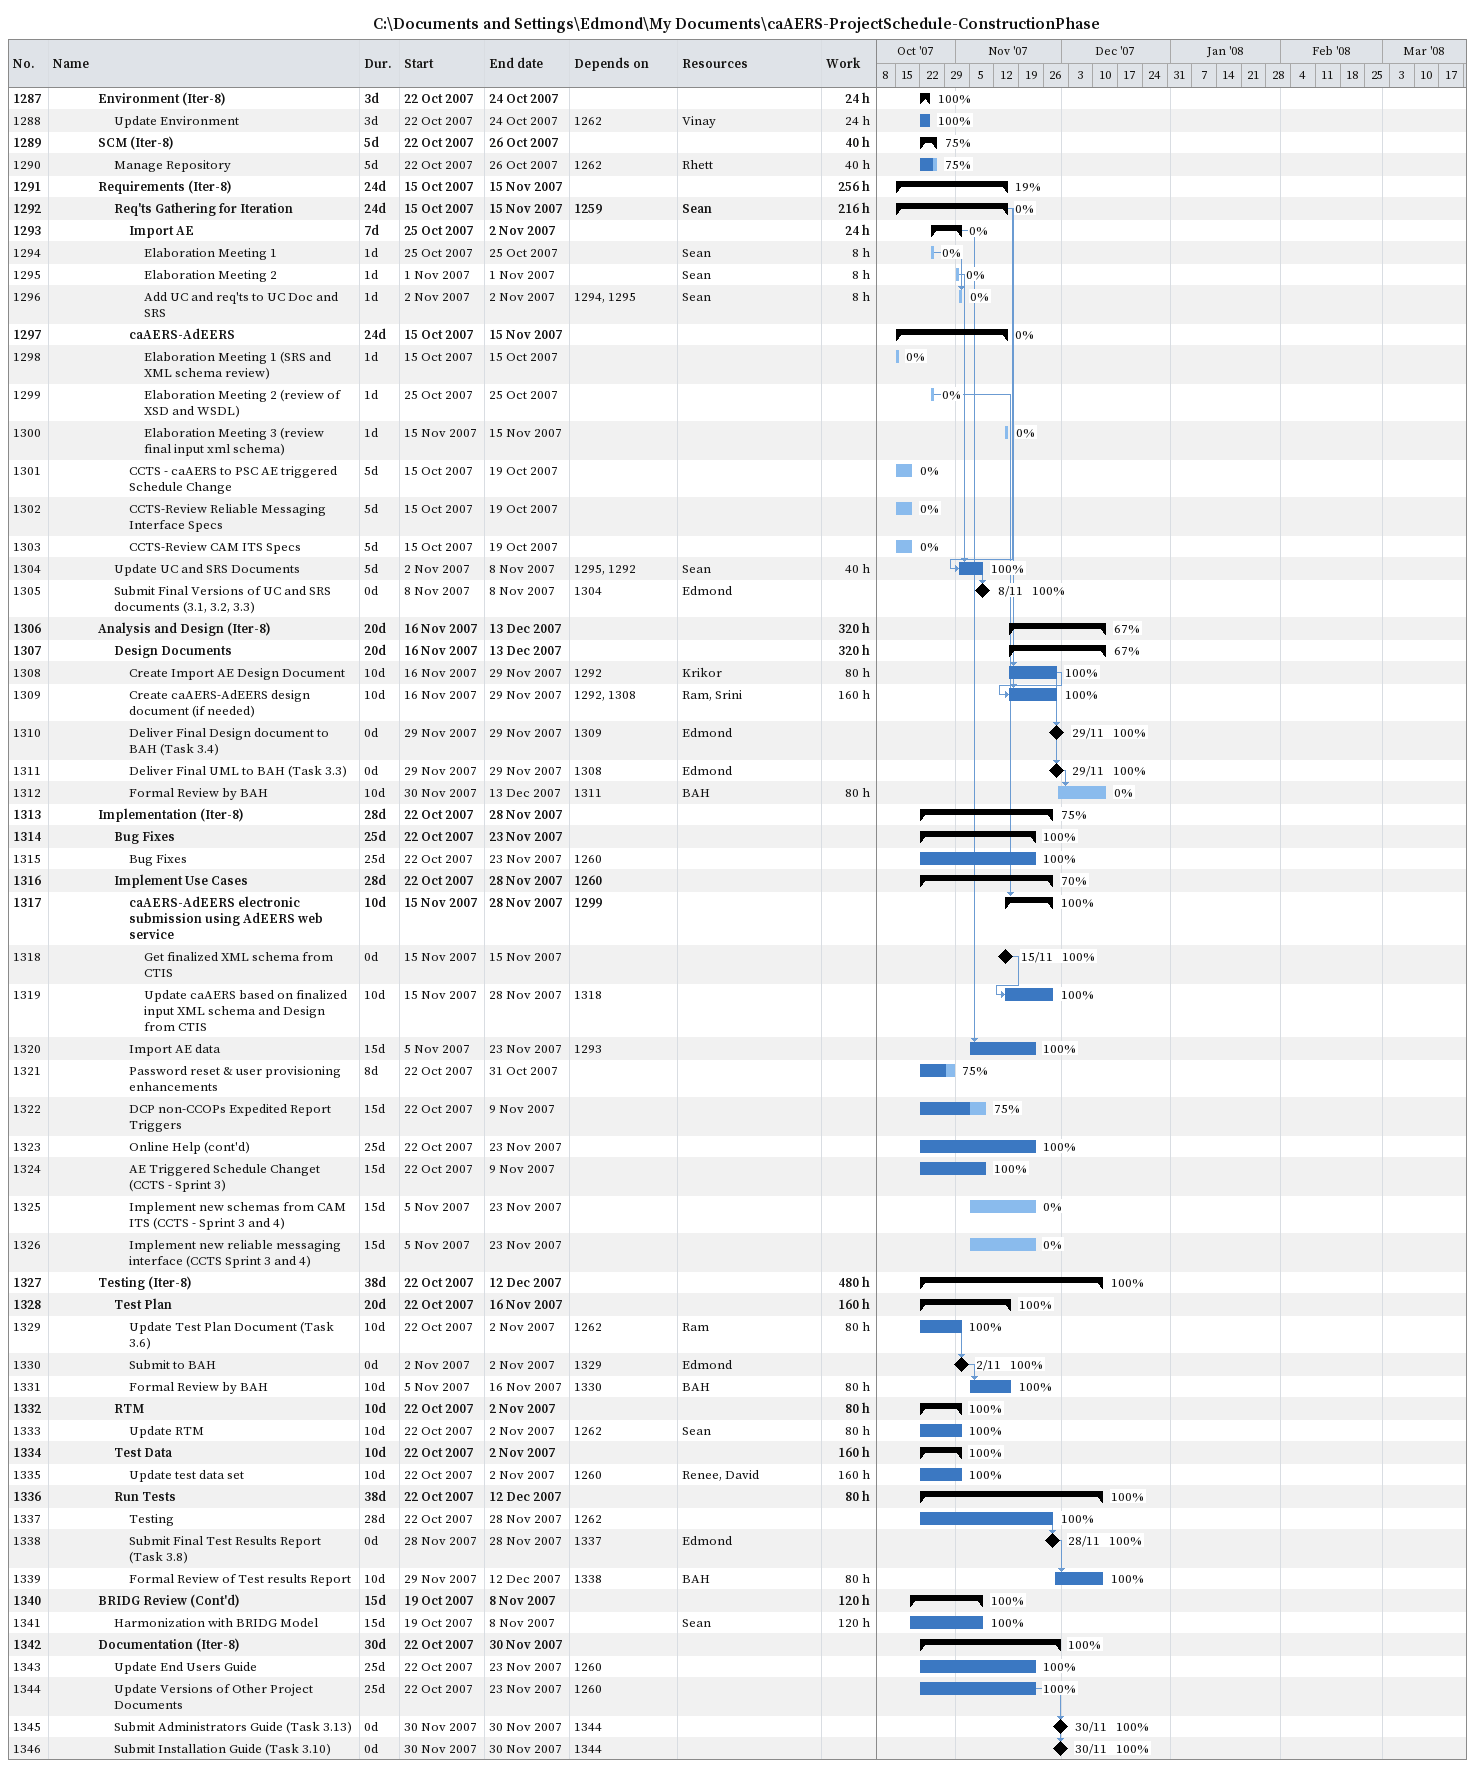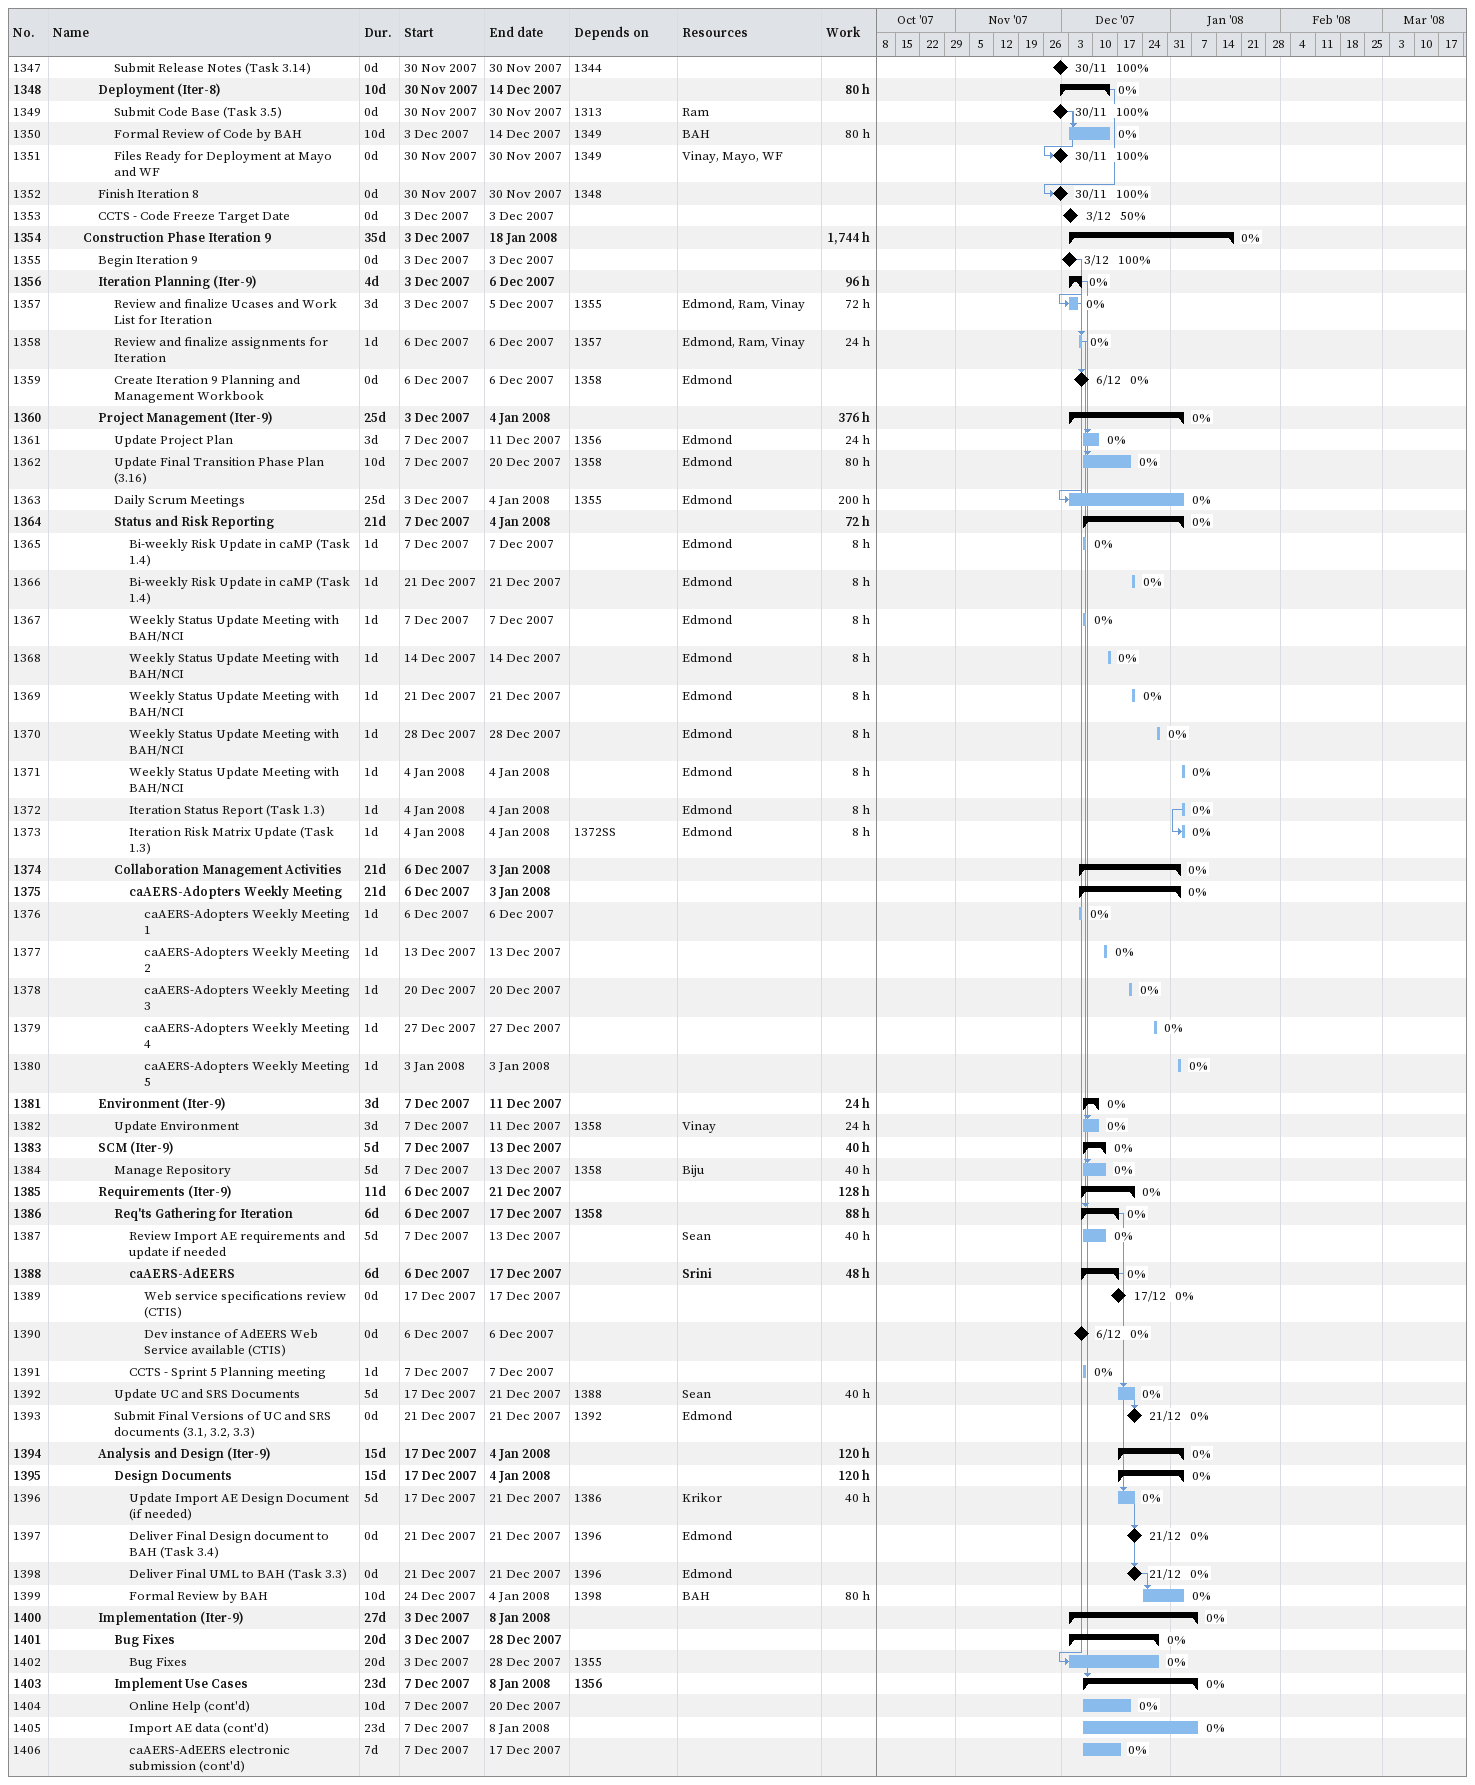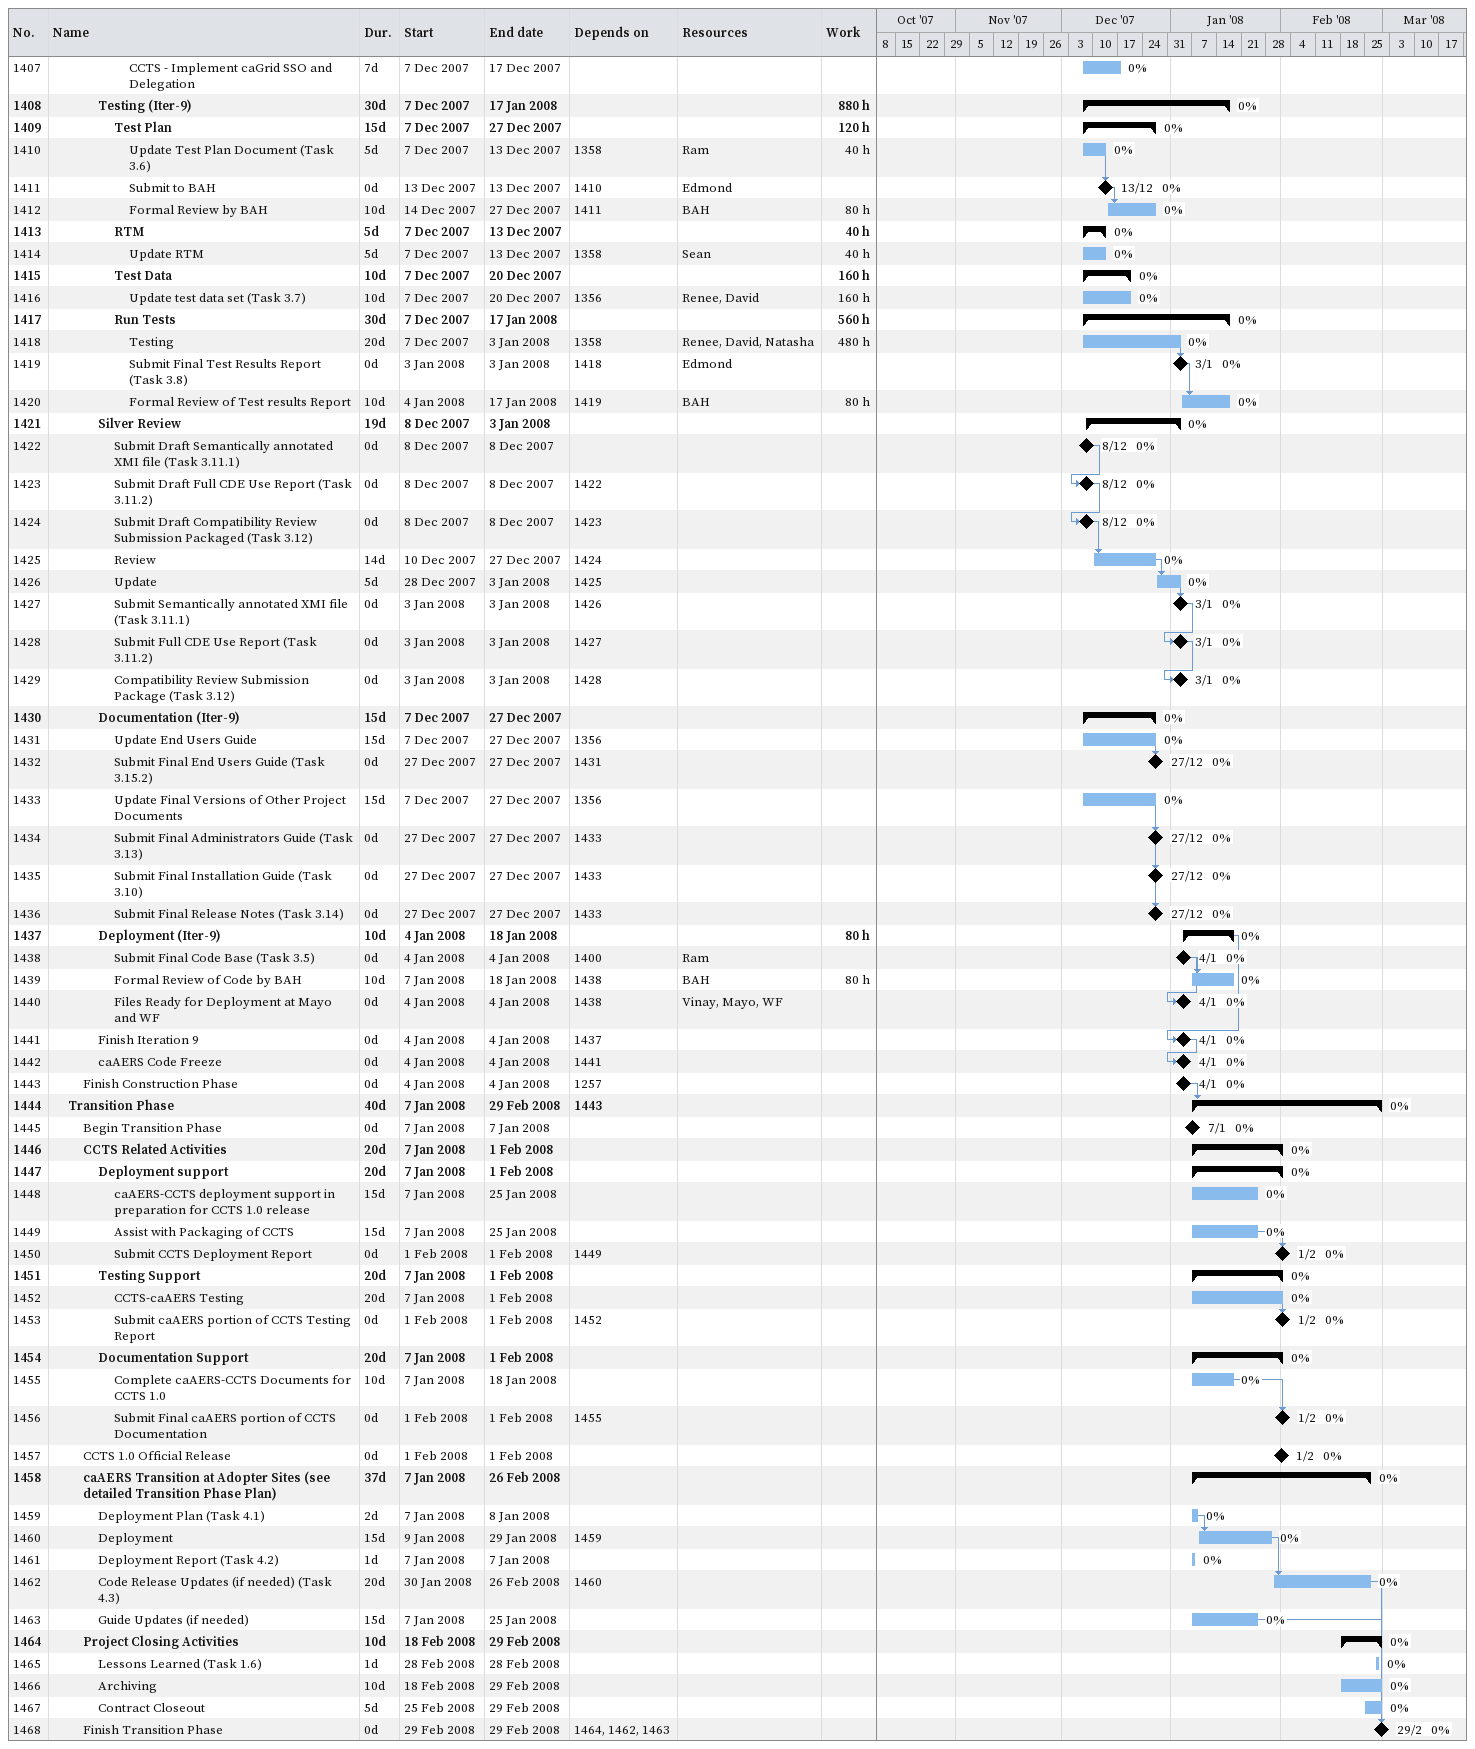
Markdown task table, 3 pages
C:\Documents and Settings\Edmond\My Documents\caAERS-ProjectSchedule-ConstructionPhase

| ID | Level | Task | Duration | Start | Finish | Predecessors | Resources | % complete | Work (h) |
|---|---|---|---|---|---|---|---|---|---|
| 1287 | 4 | **Environment (Iter-8)** | 3d | 2007-10-22 | 2007-10-24 |  |  | 100 | 24 |
| 1288 | 5 | Update Environment | 3d | 2007-10-22 | 2007-10-24 | 1262 | Vinay | 100 | 24 |
| 1289 | 4 | **SCM (Iter-8)** | 5d | 2007-10-22 | 2007-10-26 |  |  | 75 | 40 |
| 1290 | 5 | Manage Repository | 5d | 2007-10-22 | 2007-10-26 | 1262 | Rhett | 75 | 40 |
| 1291 | 4 | **Requirements (Iter-8)** | 24d | 2007-10-15 | 2007-11-15 |  |  | 19 | 256 |
| 1292 | 5 | **Req'ts Gathering for Iteration** | 24d | 2007-10-15 | 2007-11-15 | 1259 | Sean | 0 | 216 |
| 1293 | 6 | **Import AE** | 7d | 2007-10-25 | 2007-11-02 |  |  | 0 | 24 |
| 1294 | 7 | Elaboration Meeting 1 | 1d | 2007-10-25 | 2007-10-25 |  | Sean | 0 | 8 |
| 1295 | 7 | Elaboration Meeting 2 | 1d | 2007-11-01 | 2007-11-01 |  | Sean | 0 | 8 |
| 1296 | 7 | Add UC and req'ts to UC Doc and SRS | 1d | 2007-11-02 | 2007-11-02 | 1294, 1295 | Sean | 0 | 8 |
| 1297 | 6 | **caAERS-AdEERS** | 24d | 2007-10-15 | 2007-11-15 |  |  | 0 |  |
| 1298 | 7 | Elaboration Meeting 1 (SRS and XML schema review) | 1d | 2007-10-15 | 2007-10-15 |  |  | 0 |  |
| 1299 | 7 | Elaboration Meeting 2 (review of XSD and WSDL) | 1d | 2007-10-25 | 2007-10-25 |  |  | 0 |  |
| 1300 | 7 | Elaboration Meeting 3 (review final input xml schema) | 1d | 2007-11-15 | 2007-11-15 |  |  | 0 |  |
| 1301 | 6 | CCTS - caAERS to PSC AE triggered Schedule Change | 5d | 2007-10-15 | 2007-10-19 |  |  | 0 |  |
| 1302 | 6 | CCTS-Review Reliable Messaging Interface Specs | 5d | 2007-10-15 | 2007-10-19 |  |  | 0 |  |
| 1303 | 6 | CCTS-Review CAM ITS Specs | 5d | 2007-10-15 | 2007-10-19 |  |  | 0 |  |
| 1304 | 5 | Update UC and SRS Documents | 5d | 2007-11-02 | 2007-11-08 | 1295, 1292 | Sean | 100 | 40 |
| 1305 | 5 | Submit Final Versions of UC and SRS documents (3.1, 3.2, 3.3) | 0d | 2007-11-08 | 2007-11-08 | 1304 | Edmond | 100 |  |
| 1306 | 4 | **Analysis and Design (Iter-8)** | 20d | 2007-11-16 | 2007-12-13 |  |  | 67 | 320 |
| 1307 | 5 | **Design Documents** | 20d | 2007-11-16 | 2007-12-13 |  |  | 67 | 320 |
| 1308 | 6 | Create Import AE Design Document | 10d | 2007-11-16 | 2007-11-29 | 1292 | Krikor | 100 | 80 |
| 1309 | 6 | Create caAERS-AdEERS design document (if needed) | 10d | 2007-11-16 | 2007-11-29 | 1292, 1308 | Ram, Srini | 100 | 160 |
| 1310 | 6 | Deliver Final Design document to BAH (Task 3.4) | 0d | 2007-11-29 | 2007-11-29 | 1309 | Edmond | 100 |  |
| 1311 | 6 | Deliver Final UML to BAH (Task 3.3) | 0d | 2007-11-29 | 2007-11-29 | 1308 | Edmond | 100 |  |
| 1312 | 6 | Formal Review by BAH | 10d | 2007-11-30 | 2007-12-13 | 1311 | BAH | 0 | 80 |
| 1313 | 4 | **Implementation (Iter-8)** | 28d | 2007-10-22 | 2007-11-28 |  |  | 75 |  |
| 1314 | 5 | **Bug Fixes** | 25d | 2007-10-22 | 2007-11-23 |  |  | 100 |  |
| 1315 | 6 | Bug Fixes | 25d | 2007-10-22 | 2007-11-23 | 1260 |  | 100 |  |
| 1316 | 5 | **Implement Use Cases** | 28d | 2007-10-22 | 2007-11-28 | 1260 |  | 70 |  |
| 1317 | 6 | **caAERS-AdEERS electronic submission using AdEERS web service** | 10d | 2007-11-15 | 2007-11-28 | 1299 |  | 100 |  |
| 1318 | 7 | Get finalized XML schema from CTIS | 0d | 2007-11-15 | 2007-11-15 |  |  | 100 |  |
| 1319 | 7 | Update caAERS based on finalized input XML schema and Design from CTIS | 10d | 2007-11-15 | 2007-11-28 | 1318 |  | 100 |  |
| 1320 | 6 | Import AE data | 15d | 2007-11-05 | 2007-11-23 | 1293 |  | 100 |  |
| 1321 | 6 | Password reset & user provisioning enhancements | 8d | 2007-10-22 | 2007-10-31 |  |  | 75 |  |
| 1322 | 6 | DCP non-CCOPs Expedited Report Triggers | 15d | 2007-10-22 | 2007-11-09 |  |  | 75 |  |
| 1323 | 6 | Online Help (cont'd) | 25d | 2007-10-22 | 2007-11-23 |  |  | 100 |  |
| 1324 | 6 | AE Triggered Schedule Changet (CCTS - Sprint 3) | 15d | 2007-10-22 | 2007-11-09 |  |  | 100 |  |
| 1325 | 6 | Implement new schemas from CAM ITS (CCTS - Sprint 3 and 4) | 15d | 2007-11-05 | 2007-11-23 |  |  | 0 |  |
| 1326 | 6 | Implement new reliable messaging interface (CCTS Sprint 3 and 4) | 15d | 2007-11-05 | 2007-11-23 |  |  | 0 |  |
| 1327 | 4 | **Testing (Iter-8)** | 38d | 2007-10-22 | 2007-12-12 |  |  | 100 | 480 |
| 1328 | 5 | **Test Plan** | 20d | 2007-10-22 | 2007-11-16 |  |  | 100 | 160 |
| 1329 | 6 | Update Test Plan Document (Task 3.6) | 10d | 2007-10-22 | 2007-11-02 | 1262 | Ram | 100 | 80 |
| 1330 | 6 | Submit to BAH | 0d | 2007-11-02 | 2007-11-02 | 1329 | Edmond | 100 |  |
| 1331 | 6 | Formal Review by BAH | 10d | 2007-11-05 | 2007-11-16 | 1330 | BAH | 100 | 80 |
| 1332 | 5 | **RTM** | 10d | 2007-10-22 | 2007-11-02 |  |  | 100 | 80 |
| 1333 | 6 | Update RTM | 10d | 2007-10-22 | 2007-11-02 | 1262 | Sean | 100 | 80 |
| 1334 | 5 | **Test Data** | 10d | 2007-10-22 | 2007-11-02 |  |  | 100 | 160 |
| 1335 | 6 | Update test data set | 10d | 2007-10-22 | 2007-11-02 | 1260 | Renee, David | 100 | 160 |
| 1336 | 5 | **Run Tests** | 38d | 2007-10-22 | 2007-12-12 |  |  | 100 | 80 |
| 1337 | 6 | Testing | 28d | 2007-10-22 | 2007-11-28 | 1262 |  | 100 |  |
| 1338 | 6 | Submit Final Test Results Report (Task 3.8) | 0d | 2007-11-28 | 2007-11-28 | 1337 | Edmond | 100 |  |
| 1339 | 6 | Formal Review of Test results Report | 10d | 2007-11-29 | 2007-12-12 | 1338 | BAH | 100 | 80 |
| 1340 | 4 | **BRIDG Review (Cont'd)** | 15d | 2007-10-19 | 2007-11-08 |  |  | 100 | 120 |
| 1341 | 5 | Harmonization with BRIDG Model | 15d | 2007-10-19 | 2007-11-08 |  | Sean | 100 | 120 |
| 1342 | 4 | **Documentation (Iter-8)** | 30d | 2007-10-22 | 2007-11-30 |  |  | 100 |  |
| 1343 | 5 | Update End Users Guide | 25d | 2007-10-22 | 2007-11-23 | 1260 |  | 100 |  |
| 1344 | 5 | Update Versions of Other Project Documents | 25d | 2007-10-22 | 2007-11-23 | 1260 |  | 100 |  |
| 1345 | 5 | Submit Administrators Guide (Task 3.13) | 0d | 2007-11-30 | 2007-11-30 | 1344 |  | 100 |  |
| 1346 | 5 | Submit Installation Guide (Task 3.10) | 0d | 2007-11-30 | 2007-11-30 | 1344 |  | 100 |  |
| 1347 | 5 | Submit Release Notes (Task 3.14) | 0d | 2007-11-30 | 2007-11-30 | 1344 |  | 100 |  |
| 1348 | 4 | **Deployment (Iter-8)** | 10d | 2007-11-30 | 2007-12-14 |  |  | 0 | 80 |
| 1349 | 5 | Submit Code Base (Task 3.5) | 0d | 2007-11-30 | 2007-11-30 | 1313 | Ram | 100 |  |
| 1350 | 5 | Formal Review of Code by BAH | 10d | 2007-12-03 | 2007-12-14 | 1349 | BAH | 0 | 80 |
| 1351 | 5 | Files Ready for Deployment at Mayo and WF | 0d | 2007-11-30 | 2007-11-30 | 1349 | Vinay, Mayo, WF | 100 |  |
| 1352 | 4 | Finish Iteration 8 | 0d | 2007-11-30 | 2007-11-30 | 1348 |  | 100 |  |
| 1353 | 4 | CCTS - Code Freeze Target Date | 0d | 2007-12-03 | 2007-12-03 |  |  | 50 |  |
| 1354 | 3 | **Construction Phase Iteration 9** | 35d | 2007-12-03 | 2008-01-18 |  |  | 0 | 1744 |
| 1355 | 4 | Begin Iteration 9 | 0d | 2007-12-03 | 2007-12-03 |  |  | 100 |  |
| 1356 | 4 | **Iteration Planning (Iter-9)** | 4d | 2007-12-03 | 2007-12-06 |  |  | 0 | 96 |
| 1357 | 5 | Review and finalize Ucases and Work List for Iteration | 3d | 2007-12-03 | 2007-12-05 | 1355 | Edmond, Ram, Vinay | 0 | 72 |
| 1358 | 5 | Review and finalize assignments for Iteration | 1d | 2007-12-06 | 2007-12-06 | 1357 | Edmond, Ram, Vinay | 0 | 24 |
| 1359 | 5 | Create Iteration 9 Planning and Management Workbook | 0d | 2007-12-06 | 2007-12-06 | 1358 | Edmond | 0 |  |
| 1360 | 4 | **Project Management (Iter-9)** | 25d | 2007-12-03 | 2008-01-04 |  |  | 0 | 376 |
| 1361 | 5 | Update Project Plan | 3d | 2007-12-07 | 2007-12-11 | 1356 | Edmond | 0 | 24 |
| 1362 | 5 | Update Final Transition Phase Plan (3.16) | 10d | 2007-12-07 | 2007-12-20 | 1358 | Edmond | 0 | 80 |
| 1363 | 5 | Daily Scrum Meetings | 25d | 2007-12-03 | 2008-01-04 | 1355 | Edmond | 0 | 200 |
| 1364 | 5 | **Status and Risk Reporting** | 21d | 2007-12-07 | 2008-01-04 |  |  | 0 | 72 |
| 1365 | 6 | Bi-weekly Risk Update in caMP (Task 1.4) | 1d | 2007-12-07 | 2007-12-07 |  | Edmond | 0 | 8 |
| 1366 | 6 | Bi-weekly Risk Update in caMP (Task 1.4) | 1d | 2007-12-21 | 2007-12-21 |  | Edmond | 0 | 8 |
| 1367 | 6 | Weekly Status Update Meeting with BAH/NCI | 1d | 2007-12-07 | 2007-12-07 |  | Edmond | 0 | 8 |
| 1368 | 6 | Weekly Status Update Meeting with BAH/NCI | 1d | 2007-12-14 | 2007-12-14 |  | Edmond | 0 | 8 |
| 1369 | 6 | Weekly Status Update Meeting with BAH/NCI | 1d | 2007-12-21 | 2007-12-21 |  | Edmond | 0 | 8 |
| 1370 | 6 | Weekly Status Update Meeting with BAH/NCI | 1d | 2007-12-28 | 2007-12-28 |  | Edmond | 0 | 8 |
| 1371 | 6 | Weekly Status Update Meeting with BAH/NCI | 1d | 2008-01-04 | 2008-01-04 |  | Edmond | 0 | 8 |
| 1372 | 6 | Iteration Status Report (Task 1.3) | 1d | 2008-01-04 | 2008-01-04 |  | Edmond | 0 | 8 |
| 1373 | 6 | Iteration Risk Matrix Update (Task 1.3) | 1d | 2008-01-04 | 2008-01-04 | 1372SS | Edmond | 0 | 8 |
| 1374 | 5 | **Collaboration Management Activities** | 21d | 2007-12-06 | 2008-01-03 |  |  | 0 |  |
| 1375 | 6 | **caAERS-Adopters Weekly Meeting** | 21d | 2007-12-06 | 2008-01-03 |  |  | 0 |  |
| 1376 | 7 | caAERS-Adopters Weekly Meeting 1 | 1d | 2007-12-06 | 2007-12-06 |  |  | 0 |  |
| 1377 | 7 | caAERS-Adopters Weekly Meeting 2 | 1d | 2007-12-13 | 2007-12-13 |  |  | 0 |  |
| 1378 | 7 | caAERS-Adopters Weekly Meeting 3 | 1d | 2007-12-20 | 2007-12-20 |  |  | 0 |  |
| 1379 | 7 | caAERS-Adopters Weekly Meeting 4 | 1d | 2007-12-27 | 2007-12-27 |  |  | 0 |  |
| 1380 | 7 | caAERS-Adopters Weekly Meeting 5 | 1d | 2008-01-03 | 2008-01-03 |  |  | 0 |  |
| 1381 | 4 | **Environment (Iter-9)** | 3d | 2007-12-07 | 2007-12-11 |  |  | 0 | 24 |
| 1382 | 5 | Update Environment | 3d | 2007-12-07 | 2007-12-11 | 1358 | Vinay | 0 | 24 |
| 1383 | 4 | **SCM (Iter-9)** | 5d | 2007-12-07 | 2007-12-13 |  |  | 0 | 40 |
| 1384 | 5 | Manage Repository | 5d | 2007-12-07 | 2007-12-13 | 1358 | Biju | 0 | 40 |
| 1385 | 4 | **Requirements (Iter-9)** | 11d | 2007-12-06 | 2007-12-21 |  |  | 0 | 128 |
| 1386 | 5 | **Req'ts Gathering for Iteration** | 6d | 2007-12-06 | 2007-12-17 | 1358 |  | 0 | 88 |
| 1387 | 6 | Review Import AE requirements and update if needed | 5d | 2007-12-07 | 2007-12-13 |  | Sean | 0 | 40 |
| 1388 | 6 | **caAERS-AdEERS** | 6d | 2007-12-06 | 2007-12-17 |  | Srini | 0 | 48 |
| 1389 | 7 | Web service specifications review (CTIS) | 0d | 2007-12-17 | 2007-12-17 |  |  | 0 |  |
| 1390 | 7 | Dev instance of AdEERS Web Service available (CTIS) | 0d | 2007-12-06 | 2007-12-06 |  |  | 0 |  |
| 1391 | 6 | CCTS - Sprint 5 Planning meeting | 1d | 2007-12-07 | 2007-12-07 |  |  | 0 |  |
| 1392 | 5 | Update UC and SRS Documents | 5d | 2007-12-17 | 2007-12-21 | 1388 | Sean | 0 | 40 |
| 1393 | 5 | Submit Final Versions of UC and SRS documents (3.1, 3.2, 3.3) | 0d | 2007-12-21 | 2007-12-21 | 1392 | Edmond | 0 |  |
| 1394 | 4 | **Analysis and Design (Iter-9)** | 15d | 2007-12-17 | 2008-01-04 |  |  | 0 | 120 |
| 1395 | 5 | **Design Documents** | 15d | 2007-12-17 | 2008-01-04 |  |  | 0 | 120 |
| 1396 | 6 | Update Import AE Design Document (if needed) | 5d | 2007-12-17 | 2007-12-21 | 1386 | Krikor | 0 | 40 |
| 1397 | 6 | Deliver Final Design document to BAH (Task 3.4) | 0d | 2007-12-21 | 2007-12-21 | 1396 | Edmond | 0 |  |
| 1398 | 6 | Deliver Final UML to BAH (Task 3.3) | 0d | 2007-12-21 | 2007-12-21 | 1396 | Edmond | 0 |  |
| 1399 | 6 | Formal Review by BAH | 10d | 2007-12-24 | 2008-01-04 | 1398 | BAH | 0 | 80 |
| 1400 | 4 | **Implementation (Iter-9)** | 27d | 2007-12-03 | 2008-01-08 |  |  | 0 |  |
| 1401 | 5 | **Bug Fixes** | 20d | 2007-12-03 | 2007-12-28 |  |  | 0 |  |
| 1402 | 6 | Bug Fixes | 20d | 2007-12-03 | 2007-12-28 | 1355 |  | 0 |  |
| 1403 | 5 | **Implement Use Cases** | 23d | 2007-12-07 | 2008-01-08 | 1356 |  | 0 |  |
| 1404 | 6 | Online Help (cont'd) | 10d | 2007-12-07 | 2007-12-20 |  |  | 0 |  |
| 1405 | 6 | Import AE data (cont'd) | 23d | 2007-12-07 | 2008-01-08 |  |  | 0 |  |
| 1406 | 6 | caAERS-AdEERS electronic submission (cont'd) | 7d | 2007-12-07 | 2007-12-17 |  |  | 0 |  |
| 1407 | 6 | CCTS - Implement caGrid SSO and Delegation | 7d | 2007-12-07 | 2007-12-17 |  |  | 0 |  |
| 1408 | 4 | **Testing (Iter-9)** | 30d | 2007-12-07 | 2008-01-17 |  |  | 0 | 880 |
| 1409 | 5 | **Test Plan** | 15d | 2007-12-07 | 2007-12-27 |  |  | 0 | 120 |
| 1410 | 6 | Update Test Plan Document (Task 3.6) | 5d | 2007-12-07 | 2007-12-13 | 1358 | Ram | 0 | 40 |
| 1411 | 6 | Submit to BAH | 0d | 2007-12-13 | 2007-12-13 | 1410 | Edmond | 0 |  |
| 1412 | 6 | Formal Review by BAH | 10d | 2007-12-14 | 2007-12-27 | 1411 | BAH | 0 | 80 |
| 1413 | 5 | **RTM** | 5d | 2007-12-07 | 2007-12-13 |  |  | 0 | 40 |
| 1414 | 6 | Update RTM | 5d | 2007-12-07 | 2007-12-13 | 1358 | Sean | 0 | 40 |
| 1415 | 5 | **Test Data** | 10d | 2007-12-07 | 2007-12-20 |  |  | 0 | 160 |
| 1416 | 6 | Update test data set (Task 3.7) | 10d | 2007-12-07 | 2007-12-20 | 1356 | Renee, David | 0 | 160 |
| 1417 | 5 | **Run Tests** | 30d | 2007-12-07 | 2008-01-17 |  |  | 0 | 560 |
| 1418 | 6 | Testing | 20d | 2007-12-07 | 2008-01-03 | 1358 | Renee, David, Natasha | 0 | 480 |
| 1419 | 6 | Submit Final Test Results Report (Task 3.8) | 0d | 2008-01-03 | 2008-01-03 | 1418 | Edmond | 0 |  |
| 1420 | 6 | Formal Review of Test results Report | 10d | 2008-01-04 | 2008-01-17 | 1419 | BAH | 0 | 80 |
| 1421 | 4 | **Silver Review** | 19d | 2007-12-08 | 2008-01-03 |  |  | 0 |  |
| 1422 | 5 | Submit Draft Semantically annotated XMI file (Task 3.11.1) | 0d | 2007-12-08 | 2007-12-08 |  |  | 0 |  |
| 1423 | 5 | Submit Draft Full CDE Use Report (Task 3.11.2) | 0d | 2007-12-08 | 2007-12-08 | 1422 |  | 0 |  |
| 1424 | 5 | Submit Draft Compatibility Review Submission Packaged (Task 3.12) | 0d | 2007-12-08 | 2007-12-08 | 1423 |  | 0 |  |
| 1425 | 5 | Review | 14d | 2007-12-10 | 2007-12-27 | 1424 |  | 0 |  |
| 1426 | 5 | Update | 5d | 2007-12-28 | 2008-01-03 | 1425 |  | 0 |  |
| 1427 | 5 | Submit Semantically annotated XMI file (Task 3.11.1) | 0d | 2008-01-03 | 2008-01-03 | 1426 |  | 0 |  |
| 1428 | 5 | Submit Full CDE Use Report (Task 3.11.2) | 0d | 2008-01-03 | 2008-01-03 | 1427 |  | 0 |  |
| 1429 | 5 | Compatibility Review Submission Package (Task 3.12) | 0d | 2008-01-03 | 2008-01-03 | 1428 |  | 0 |  |
| 1430 | 4 | **Documentation (Iter-9)** | 15d | 2007-12-07 | 2007-12-27 |  |  | 0 |  |
| 1431 | 5 | Update End Users Guide | 15d | 2007-12-07 | 2007-12-27 | 1356 |  | 0 |  |
| 1432 | 5 | Submit Final End Users Guide (Task 3.15.2) | 0d | 2007-12-27 | 2007-12-27 | 1431 |  | 0 |  |
| 1433 | 5 | Update Final Versions of Other Project Documents | 15d | 2007-12-07 | 2007-12-27 | 1356 |  | 0 |  |
| 1434 | 5 | Submit Final Administrators Guide (Task 3.13) | 0d | 2007-12-27 | 2007-12-27 | 1433 |  | 0 |  |
| 1435 | 5 | Submit Final Installation Guide (Task 3.10) | 0d | 2007-12-27 | 2007-12-27 | 1433 |  | 0 |  |
| 1436 | 5 | Submit Final Release Notes (Task 3.14) | 0d | 2007-12-27 | 2007-12-27 | 1433 |  | 0 |  |
| 1437 | 4 | **Deployment (Iter-9)** | 10d | 2008-01-04 | 2008-01-18 |  |  | 0 | 80 |
| 1438 | 5 | Submit Final Code Base (Task 3.5) | 0d | 2008-01-04 | 2008-01-04 | 1400 | Ram | 0 |  |
| 1439 | 5 | Formal Review of Code by BAH | 10d | 2008-01-07 | 2008-01-18 | 1438 | BAH | 0 | 80 |
| 1440 | 5 | Files Ready for Deployment at Mayo and WF | 0d | 2008-01-04 | 2008-01-04 | 1438 | Vinay, Mayo, WF | 0 |  |
| 1441 | 4 | Finish Iteration 9 | 0d | 2008-01-04 | 2008-01-04 | 1437 |  | 0 |  |
| 1442 | 4 | caAERS Code Freeze | 0d | 2008-01-04 | 2008-01-04 | 1441 |  | 0 |  |
| 1443 | 3 | Finish Construction Phase | 0d | 2008-01-04 | 2008-01-04 | 1257 |  | 0 |  |
| 1444 | 2 | **Transition Phase** | 40d | 2008-01-07 | 2008-02-29 | 1443 |  | 0 |  |
| 1445 | 3 | Begin Transition Phase | 0d | 2008-01-07 | 2008-01-07 |  |  | 0 |  |
| 1446 | 3 | **CCTS Related Activities** | 20d | 2008-01-07 | 2008-02-01 |  |  | 0 |  |
| 1447 | 4 | **Deployment support** | 20d | 2008-01-07 | 2008-02-01 |  |  | 0 |  |
| 1448 | 5 | caAERS-CCTS deployment support in preparation for CCTS 1.0 release | 15d | 2008-01-07 | 2008-01-25 |  |  | 0 |  |
| 1449 | 5 | Assist with Packaging of CCTS | 15d | 2008-01-07 | 2008-01-25 |  |  | 0 |  |
| 1450 | 5 | Submit CCTS Deployment Report | 0d | 2008-02-01 | 2008-02-01 | 1449 |  | 0 |  |
| 1451 | 4 | **Testing Support** | 20d | 2008-01-07 | 2008-02-01 |  |  | 0 |  |
| 1452 | 5 | CCTS-caAERS Testing | 20d | 2008-01-07 | 2008-02-01 |  |  | 0 |  |
| 1453 | 5 | Submit caAERS portion of CCTS Testing Report | 0d | 2008-02-01 | 2008-02-01 | 1452 |  | 0 |  |
| 1454 | 4 | **Documentation Support** | 20d | 2008-01-07 | 2008-02-01 |  |  | 0 |  |
| 1455 | 5 | Complete caAERS-CCTS Documents for CCTS 1.0 | 10d | 2008-01-07 | 2008-01-18 |  |  | 0 |  |
| 1456 | 5 | Submit Final caAERS portion of CCTS Documentation | 0d | 2008-02-01 | 2008-02-01 | 1455 |  | 0 |  |
| 1457 | 3 | CCTS 1.0 Official Release | 0d | 2008-02-01 | 2008-02-01 |  |  | 0 |  |
| 1458 | 3 | **caAERS Transition at Adopter Sites (see detailed Transition Phase Plan)** | 37d | 2008-01-07 | 2008-02-26 |  |  | 0 |  |
| 1459 | 4 | Deployment Plan (Task 4.1) | 2d | 2008-01-07 | 2008-01-08 |  |  | 0 |  |
| 1460 | 4 | Deployment | 15d | 2008-01-09 | 2008-01-29 | 1459 |  | 0 |  |
| 1461 | 4 | Deployment Report (Task 4.2) | 1d | 2008-01-07 | 2008-01-07 |  |  | 0 |  |
| 1462 | 4 | Code Release Updates (if needed) (Task 4.3) | 20d | 2008-01-30 | 2008-02-26 | 1460 |  | 0 |  |
| 1463 | 4 | Guide Updates (if needed) | 15d | 2008-01-07 | 2008-01-25 |  |  | 0 |  |
| 1464 | 3 | **Project Closing Activities** | 10d | 2008-02-18 | 2008-02-29 |  |  | 0 |  |
| 1465 | 4 | Lessons Learned (Task 1.6) | 1d | 2008-02-28 | 2008-02-28 |  |  | 0 |  |
| 1466 | 4 | Archiving | 10d | 2008-02-18 | 2008-02-29 |  |  | 0 |  |
| 1467 | 4 | Contract Closeout | 5d | 2008-02-25 | 2008-02-29 |  |  | 0 |  |
| 1468 | 3 | Finish Transition Phase | 0d | 2008-02-29 | 2008-02-29 | 1464, 1462, 1463 |  | 0 |  |
